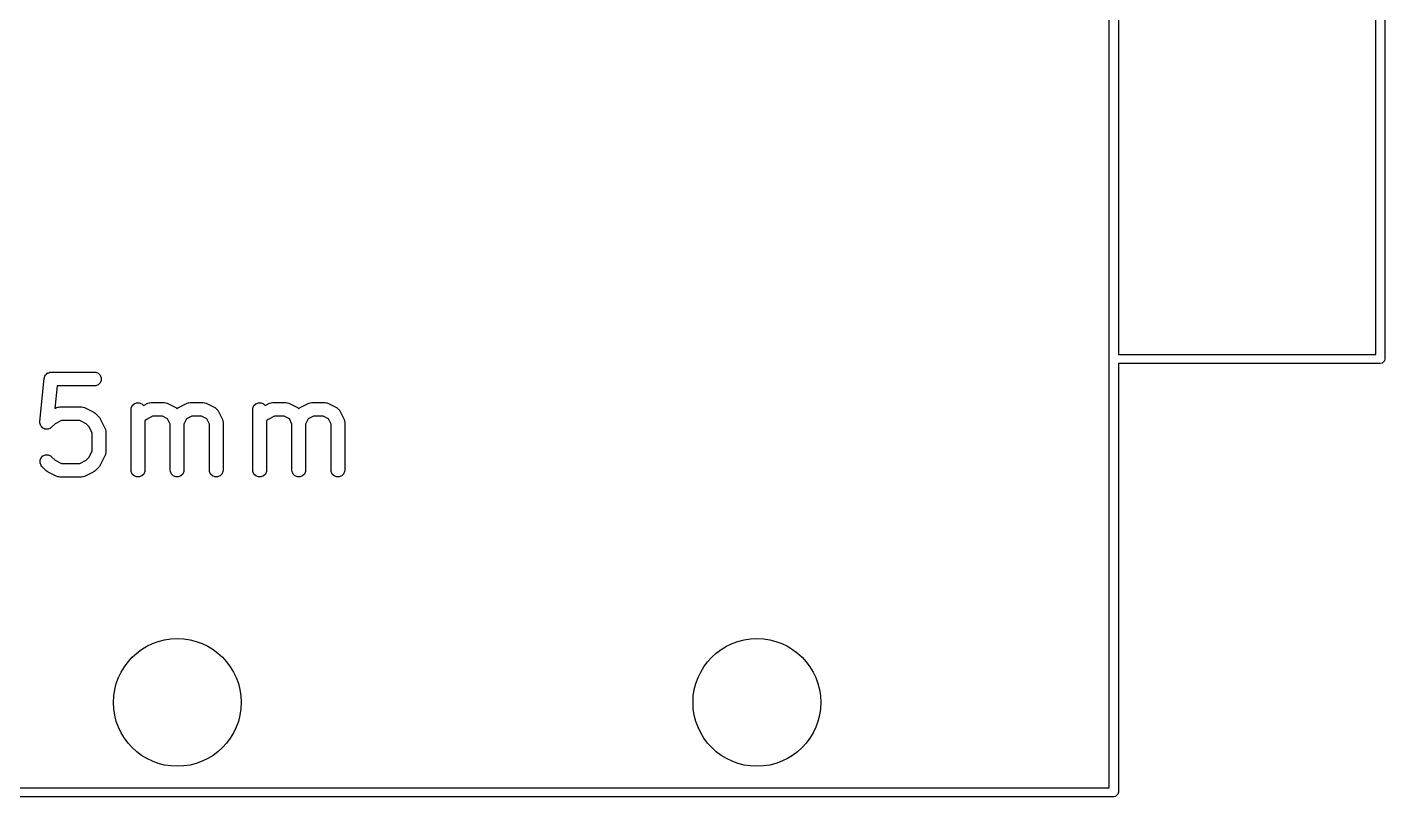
# Model space of a CAD drawing. Extents: x 0.58 to 7.69, y -5.21 to -0.56.
# Drawn here: x 1.04 to 1.625, y -3.623 to -3.291 of the extents above; entities that cross this region are included whole.
import ezdxf

# ---------------------------------------------------------------- set-up
doc = ezdxf.new("R2010")
doc.units = 0
doc.header["$MEASUREMENT"] = 0
doc.layers.add('BLACK', color=7, linetype='CONTINUOUS')

msp = doc.modelspace()

# ---------------------------------------------------------------- linework, layer by layer
at = {"layer": 'BLACK', "linetype": 'CONTINUOUS'}
for p, q in [((1.5063, -3.61949), (1.5063, -2.90689)), ((1.6252, -3.09193), (1.6252, -3.43445)), ((1.51024, -3.0939), (1.51024, -3.43248)), ((1.62126, -3.43248), (1.62126, -3.0939)), ((1.51024, -3.43248), (1.62126, -3.43248)), ((1.62323, -3.43642), (1.51024, -3.43642)), ((1.51024, -3.43642), (1.51024, -3.62146)), ((1.62398, -3.43627), (1.62323, -3.43642)), ((1.62505, -3.4352), (1.62398, -3.43627)), ((1.6252, -3.43445), (1.62505, -3.4352)), ((1.04506, -3.46156), (1.04693, -3.44281)), ((1.04693, -3.44281), (1.04697, -3.4426)), ((1.04697, -3.44253), (1.047, -3.44246)), ((1.04697, -3.4426), (1.04697, -3.44253)), ((1.047, -3.44246), (1.04704, -3.44224)), ((1.04704, -3.44224), (1.04725, -3.44186)), ((1.04725, -3.44186), (1.04741, -3.44146)), ((1.04741, -3.44146), (1.04752, -3.44136)), ((1.04752, -3.44136), (1.04759, -3.44123)), ((1.04759, -3.44123), (1.04792, -3.44095)), ((1.04792, -3.44095), (1.04823, -3.44065)), ((1.04823, -3.44065), (1.04837, -3.44059)), ((1.04837, -3.44059), (1.04848, -3.4405)), ((1.04848, -3.4405), (1.04889, -3.44037)), ((1.04889, -3.44037), (1.04929, -3.44021)), ((1.04929, -3.44021), (1.04951, -3.44019)), ((1.04951, -3.44019), (1.04958, -3.44016)), ((1.04958, -3.44016), (1.04966, -3.44017)), ((1.04966, -3.44017), (1.04987, -3.44015)), ((1.04987, -3.44015), (1.06862, -3.44015)), ((1.06862, -3.44015), (1.06919, -3.44021)), ((1.06919, -3.44021), (1.07026, -3.44065)), ((1.07026, -3.44065), (1.07107, -3.44146)), ((1.07107, -3.44146), (1.07151, -3.44253)), ((1.07151, -3.44253), (1.07151, -3.44368)), ((1.05254, -3.44606), (1.05156, -3.45583)), ((1.06862, -3.44606), (1.05254, -3.44606)), ((1.06919, -3.446), (1.06862, -3.44606)), ((1.07026, -3.44556), (1.06919, -3.446)), ((1.07107, -3.44474), (1.07026, -3.44556)), ((1.07151, -3.44368), (1.07107, -3.44474)), ((1.0523, -3.45546), (1.05284, -3.45525)), ((1.05284, -3.45525), (1.05294, -3.45525)), ((1.05294, -3.45525), (1.05304, -3.45521)), ((1.05304, -3.45521), (1.05362, -3.45515)), ((1.05362, -3.45515), (1.06299, -3.45515)), ((1.06299, -3.45515), (1.06357, -3.45521)), ((1.06357, -3.45521), (1.06367, -3.45525)), ((1.06367, -3.45525), (1.06377, -3.45525)), ((1.06377, -3.45525), (1.06431, -3.45546)), ((1.08447, -3.45565), (1.08491, -3.45459)), ((1.08491, -3.45459), (1.08572, -3.45377)), ((1.08572, -3.45377), (1.08679, -3.45333)), ((1.08679, -3.45333), (1.08794, -3.45333)), ((1.08794, -3.45333), (1.089, -3.45377)), ((1.089, -3.45377), (1.08977, -3.45454)), ((1.08977, -3.45454), (1.09167, -3.45359)), ((1.09167, -3.45359), (1.09221, -3.45338)), ((1.09221, -3.45338), (1.09231, -3.45337)), ((1.09231, -3.45337), (1.09241, -3.45333)), ((1.09241, -3.45333), (1.09299, -3.45327)), ((1.09299, -3.45327), (1.09861, -3.45327)), ((1.09861, -3.45327), (1.09919, -3.45333)), ((1.09919, -3.45333), (1.09929, -3.45337)), ((1.09929, -3.45337), (1.09939, -3.45338)), ((1.09939, -3.45338), (1.09993, -3.45359)), ((1.09993, -3.45359), (1.10368, -3.45546)), ((1.10479, -3.45546), (1.10854, -3.45359)), ((1.10854, -3.45359), (1.10908, -3.45338)), ((1.10908, -3.45338), (1.10919, -3.45337)), ((1.10919, -3.45337), (1.10929, -3.45333)), ((1.10929, -3.45333), (1.10986, -3.45327)), ((1.10986, -3.45327), (1.11549, -3.45327)), ((1.11549, -3.45327), (1.11606, -3.45333)), ((1.11606, -3.45333), (1.11616, -3.45337)), ((1.11616, -3.45337), (1.11627, -3.45338)), ((1.11627, -3.45338), (1.11681, -3.45359)), ((1.11681, -3.45359), (1.12056, -3.45546)), ((1.13696, -3.45565), (1.1374, -3.45459)), ((1.1374, -3.45459), (1.13822, -3.45377)), ((1.13822, -3.45377), (1.13928, -3.45333)), ((1.13928, -3.45333), (1.14043, -3.45333)), ((1.14043, -3.45333), (1.1415, -3.45377)), ((1.1415, -3.45377), (1.14226, -3.45454)), ((1.14226, -3.45454), (1.14416, -3.45359)), ((1.14416, -3.45359), (1.1447, -3.45338)), ((1.1447, -3.45338), (1.14481, -3.45337)), ((1.14481, -3.45337), (1.14491, -3.45333)), ((1.14491, -3.45333), (1.14548, -3.45327)), ((1.14548, -3.45327), (1.15111, -3.45327)), ((1.15111, -3.45327), (1.15168, -3.45333)), ((1.15168, -3.45333), (1.15178, -3.45337)), ((1.15178, -3.45337), (1.15189, -3.45338)), ((1.15189, -3.45338), (1.15243, -3.45359)), ((1.15243, -3.45359), (1.15618, -3.45546)), ((1.15728, -3.45546), (1.16103, -3.45359)), ((1.16103, -3.45359), (1.16157, -3.45338)), ((1.16157, -3.45338), (1.16168, -3.45337)), ((1.16168, -3.45337), (1.16178, -3.45333)), ((1.16178, -3.45333), (1.16235, -3.45327)), ((1.16235, -3.45327), (1.16798, -3.45327)), ((1.16798, -3.45327), (1.16856, -3.45333)), ((1.16856, -3.45333), (1.16865, -3.45337)), ((1.16865, -3.45337), (1.16876, -3.45338)), ((1.16876, -3.45338), (1.1693, -3.45359)), ((1.1693, -3.45359), (1.17305, -3.45546)), ((1.05156, -3.45583), (1.0523, -3.45546)), ((1.05432, -3.46105), (1.05162, -3.4624)), ((1.0623, -3.46105), (1.05432, -3.46105)), ((1.06499, -3.4624), (1.0623, -3.46105)), ((1.06431, -3.45546), (1.06806, -3.45733)), ((1.06806, -3.45733), (1.06831, -3.45749)), ((1.06831, -3.45749), (1.06838, -3.45752)), ((1.06838, -3.45752), (1.06846, -3.45759)), ((1.06846, -3.45759), (1.06855, -3.45764)), ((1.06855, -3.45764), (1.0686, -3.4577)), ((1.0686, -3.4577), (1.06883, -3.45789)), ((1.06883, -3.45789), (1.0707, -3.45976)), ((1.0707, -3.45976), (1.07089, -3.45999)), ((1.07089, -3.45999), (1.07095, -3.46004)), ((1.07095, -3.46004), (1.07101, -3.46013)), ((1.07101, -3.46013), (1.07107, -3.46021)), ((1.07107, -3.46021), (1.0711, -3.46028)), ((1.0711, -3.46028), (1.07126, -3.46053)), ((1.07126, -3.46053), (1.07313, -3.46428)), ((1.08441, -3.45623), (1.08447, -3.45565)), ((1.08441, -3.48247), (1.08441, -3.45623)), ((1.09099, -3.46053), (1.09032, -3.4612)), ((1.09369, -3.45918), (1.09099, -3.46053)), ((1.09792, -3.45918), (1.09369, -3.45918)), ((1.10016, -3.4603), (1.09792, -3.45918)), ((1.10128, -3.46255), (1.10016, -3.4603)), ((1.10368, -3.45546), (1.10378, -3.45552)), ((1.10378, -3.45552), (1.10382, -3.45554)), ((1.10382, -3.45554), (1.10388, -3.45559)), ((1.10388, -3.45559), (1.10417, -3.45577)), ((1.10417, -3.45577), (1.10424, -3.45584)), ((1.10424, -3.45584), (1.1043, -3.45577)), ((1.1043, -3.45577), (1.10459, -3.45559)), ((1.10459, -3.45559), (1.10465, -3.45554)), ((1.10465, -3.45554), (1.10469, -3.45552)), ((1.10469, -3.45552), (1.10479, -3.45546)), ((1.10831, -3.4603), (1.10719, -3.46255)), ((1.11056, -3.45918), (1.10831, -3.4603)), ((1.11479, -3.45918), (1.11056, -3.45918)), ((1.11703, -3.4603), (1.11479, -3.45918)), ((1.11816, -3.46255), (1.11703, -3.4603)), ((1.12056, -3.45546), (1.12065, -3.45552)), ((1.12065, -3.45552), (1.1207, -3.45554)), ((1.1207, -3.45554), (1.12075, -3.45559)), ((1.12075, -3.45559), (1.12105, -3.45577)), ((1.12105, -3.45577), (1.12129, -3.45605)), ((1.12129, -3.45605), (1.12157, -3.45629)), ((1.12157, -3.45629), (1.12175, -3.45658)), ((1.12175, -3.45658), (1.1218, -3.45664)), ((1.1218, -3.45664), (1.12182, -3.45668)), ((1.12182, -3.45668), (1.12188, -3.45678)), ((1.12188, -3.45678), (1.12375, -3.46053)), ((1.12375, -3.46053), (1.12396, -3.46107)), ((1.12396, -3.46107), (1.12397, -3.46118)), ((1.1369, -3.45623), (1.13696, -3.45565)), ((1.1369, -3.48247), (1.1369, -3.45623)), ((1.14348, -3.46053), (1.14281, -3.4612)), ((1.14618, -3.45918), (1.14348, -3.46053)), ((1.15041, -3.45918), (1.14618, -3.45918)), ((1.15265, -3.4603), (1.15041, -3.45918)), ((1.15378, -3.46255), (1.15265, -3.4603)), ((1.15618, -3.45546), (1.15627, -3.45552)), ((1.15627, -3.45552), (1.15632, -3.45554)), ((1.15632, -3.45554), (1.15637, -3.45559)), ((1.15637, -3.45559), (1.15667, -3.45577)), ((1.15667, -3.45577), (1.15673, -3.45584)), ((1.15673, -3.45584), (1.15679, -3.45577)), ((1.15679, -3.45577), (1.15709, -3.45559)), ((1.15709, -3.45559), (1.15714, -3.45554)), ((1.15714, -3.45554), (1.15719, -3.45552)), ((1.15719, -3.45552), (1.15728, -3.45546)), ((1.16081, -3.4603), (1.15968, -3.46255)), ((1.16305, -3.45918), (1.16081, -3.4603)), ((1.16728, -3.45918), (1.16305, -3.45918)), ((1.16953, -3.4603), (1.16728, -3.45918)), ((1.17065, -3.46255), (1.16953, -3.4603)), ((1.17305, -3.45546), (1.17315, -3.45552)), ((1.17315, -3.45552), (1.17319, -3.45554)), ((1.17319, -3.45554), (1.17325, -3.45559)), ((1.17325, -3.45559), (1.17354, -3.45577)), ((1.17354, -3.45577), (1.17378, -3.45605)), ((1.17378, -3.45605), (1.17406, -3.45629)), ((1.17406, -3.45629), (1.17424, -3.45658)), ((1.17424, -3.45658), (1.17429, -3.45664)), ((1.17429, -3.45664), (1.17431, -3.45668)), ((1.17431, -3.45668), (1.17437, -3.45678)), ((1.17437, -3.45678), (1.17624, -3.46053)), ((1.17624, -3.46053), (1.17645, -3.46107)), ((1.17645, -3.46107), (1.17646, -3.46118)), ((1.04506, -3.46214), (1.04506, -3.46156)), ((1.0451, -3.46228), (1.04506, -3.46214)), ((1.0451, -3.46243), (1.0451, -3.46228)), ((1.04526, -3.46283), (1.0451, -3.46243)), ((1.04539, -3.46324), (1.04526, -3.46283)), ((1.04548, -3.46335), (1.04539, -3.46324)), ((1.04554, -3.46349), (1.04548, -3.46335)), ((1.04584, -3.4638), (1.04554, -3.46349)), ((1.04612, -3.46413), (1.04584, -3.4638)), ((1.04625, -3.4642), (1.04612, -3.46413)), ((1.04635, -3.46431), (1.04625, -3.4642)), ((1.04675, -3.46447), (1.04635, -3.46431)), ((1.04713, -3.46468), (1.04675, -3.46447)), ((1.04728, -3.46469), (1.04713, -3.46468)), ((1.04742, -3.46475), (1.04728, -3.46469)), ((1.04785, -3.46475), (1.04742, -3.46475)), ((1.04828, -3.46479), (1.04785, -3.46475)), ((1.04842, -3.46475), (1.04828, -3.46479)), ((1.04857, -3.46475), (1.04842, -3.46475)), ((1.04897, -3.46458), (1.04857, -3.46475)), ((1.04938, -3.46446), (1.04897, -3.46458)), ((1.0495, -3.46436), (1.04938, -3.46446)), ((1.04963, -3.46431), (1.0495, -3.46436)), ((1.05008, -3.46394), (1.04963, -3.46431)), ((1.05162, -3.4624), (1.05008, -3.46394)), ((1.06619, -3.4636), (1.06499, -3.4624)), ((1.06754, -3.4663), (1.06619, -3.4636)), ((1.06754, -3.47428), (1.06754, -3.4663)), ((1.07313, -3.46428), (1.07334, -3.46482)), ((1.07334, -3.46482), (1.07335, -3.46493)), ((1.07335, -3.46493), (1.07339, -3.46502)), ((1.07339, -3.46502), (1.07344, -3.4656)), ((1.07344, -3.4656), (1.07344, -3.47497)), ((1.09032, -3.4612), (1.09032, -3.48247)), ((1.10128, -3.48247), (1.10128, -3.46255)), ((1.10719, -3.46255), (1.10719, -3.48247)), ((1.11816, -3.48247), (1.11816, -3.46255)), ((1.12397, -3.46118), (1.12401, -3.46127)), ((1.12401, -3.46127), (1.12406, -3.46185)), ((1.12406, -3.46185), (1.12406, -3.48247)), ((1.14281, -3.4612), (1.14281, -3.48247)), ((1.15378, -3.48247), (1.15378, -3.46255)), ((1.15968, -3.46255), (1.15968, -3.48247)), ((1.17065, -3.48247), (1.17065, -3.46255)), ((1.17646, -3.46118), (1.1765, -3.46127)), ((1.1765, -3.46127), (1.17656, -3.46185)), ((1.17656, -3.46185), (1.17656, -3.48247)), ((1.0451, -3.47815), (1.04554, -3.47708)), ((1.0451, -3.4793), (1.0451, -3.47815)), ((1.04554, -3.47708), (1.04635, -3.47627)), ((1.04635, -3.47627), (1.04742, -3.47583)), ((1.04742, -3.47583), (1.04857, -3.47583)), ((1.04857, -3.47583), (1.04963, -3.47627)), ((1.04963, -3.47627), (1.05008, -3.47664)), ((1.05008, -3.47664), (1.05162, -3.47817)), ((1.05162, -3.47817), (1.05432, -3.47952)), ((1.0623, -3.47952), (1.06499, -3.47817)), ((1.06499, -3.47817), (1.06619, -3.47697)), ((1.06619, -3.47697), (1.06754, -3.47428)), ((1.07313, -3.47629), (1.07126, -3.48004)), ((1.07334, -3.47575), (1.07313, -3.47629)), ((1.07335, -3.47565), (1.07334, -3.47575)), ((1.07339, -3.47555), (1.07335, -3.47565)), ((1.07344, -3.47497), (1.07339, -3.47555)), ((1.04554, -3.48036), (1.0451, -3.4793)), ((1.04591, -3.48081), (1.04554, -3.48036)), ((1.04778, -3.48269), (1.04591, -3.48081)), ((1.04801, -3.48287), (1.04778, -3.48269)), ((1.04806, -3.48293), (1.04801, -3.48287)), ((1.04815, -3.48299), (1.04806, -3.48293)), ((1.04823, -3.48305), (1.04815, -3.48299)), ((1.0483, -3.48308), (1.04823, -3.48305)), ((1.04855, -3.48324), (1.0483, -3.48308)), ((1.0523, -3.48511), (1.04855, -3.48324)), ((1.05432, -3.47952), (1.0623, -3.47952)), ((1.06806, -3.48324), (1.06431, -3.48511)), ((1.06831, -3.48308), (1.06806, -3.48324)), ((1.06838, -3.48305), (1.06831, -3.48308)), ((1.06846, -3.48299), (1.06838, -3.48305)), ((1.06855, -3.48293), (1.06846, -3.48299)), ((1.0686, -3.48287), (1.06855, -3.48293)), ((1.06883, -3.48269), (1.0686, -3.48287)), ((1.0707, -3.48081), (1.06883, -3.48269)), ((1.07089, -3.48059), (1.0707, -3.48081)), ((1.07095, -3.48053), (1.07089, -3.48059)), ((1.07101, -3.48045), (1.07095, -3.48053)), ((1.07107, -3.48036), (1.07101, -3.48045)), ((1.0711, -3.48029), (1.07107, -3.48036)), ((1.07126, -3.48004), (1.0711, -3.48029)), ((1.08447, -3.48305), (1.08441, -3.48247)), ((1.08491, -3.48411), (1.08447, -3.48305)), ((1.08572, -3.48493), (1.08491, -3.48411)), ((1.08982, -3.48411), (1.089, -3.48493)), ((1.09026, -3.48305), (1.08982, -3.48411)), ((1.09032, -3.48247), (1.09026, -3.48305)), ((1.10134, -3.48305), (1.10128, -3.48247)), ((1.10178, -3.48411), (1.10134, -3.48305)), ((1.1026, -3.48493), (1.10178, -3.48411)), ((1.10669, -3.48411), (1.10588, -3.48493)), ((1.10713, -3.48305), (1.10669, -3.48411)), ((1.10719, -3.48247), (1.10713, -3.48305)), ((1.11821, -3.48305), (1.11816, -3.48247)), ((1.11865, -3.48411), (1.11821, -3.48305)), ((1.11947, -3.48493), (1.11865, -3.48411)), ((1.12356, -3.48411), (1.12275, -3.48493)), ((1.12401, -3.48305), (1.12356, -3.48411)), ((1.12406, -3.48247), (1.12401, -3.48305)), ((1.13696, -3.48305), (1.1369, -3.48247)), ((1.1374, -3.48411), (1.13696, -3.48305)), ((1.13822, -3.48493), (1.1374, -3.48411)), ((1.14231, -3.48411), (1.1415, -3.48493)), ((1.14275, -3.48305), (1.14231, -3.48411)), ((1.14281, -3.48247), (1.14275, -3.48305)), ((1.15383, -3.48305), (1.15378, -3.48247)), ((1.15428, -3.48411), (1.15383, -3.48305)), ((1.15509, -3.48493), (1.15428, -3.48411)), ((1.15919, -3.48411), (1.15837, -3.48493)), ((1.15963, -3.48305), (1.15919, -3.48411)), ((1.15968, -3.48247), (1.15963, -3.48305)), ((1.17071, -3.48305), (1.17065, -3.48247)), ((1.17115, -3.48411), (1.17071, -3.48305)), ((1.17196, -3.48493), (1.17115, -3.48411)), ((1.17606, -3.48411), (1.17524, -3.48493)), ((1.1765, -3.48305), (1.17606, -3.48411)), ((1.17656, -3.48247), (1.1765, -3.48305)), ((1.05284, -3.48532), (1.0523, -3.48511)), ((1.05294, -3.48533), (1.05284, -3.48532)), ((1.05304, -3.48537), (1.05294, -3.48533)), ((1.05362, -3.48543), (1.05304, -3.48537)), ((1.06299, -3.48543), (1.05362, -3.48543)), ((1.06357, -3.48537), (1.06299, -3.48543)), ((1.06367, -3.48533), (1.06357, -3.48537)), ((1.06377, -3.48532), (1.06367, -3.48533)), ((1.06431, -3.48511), (1.06377, -3.48532)), ((1.08679, -3.48537), (1.08572, -3.48493)), ((1.08794, -3.48537), (1.08679, -3.48537)), ((1.089, -3.48493), (1.08794, -3.48537)), ((1.10366, -3.48537), (1.1026, -3.48493)), ((1.10481, -3.48537), (1.10366, -3.48537)), ((1.10588, -3.48493), (1.10481, -3.48537)), ((1.12053, -3.48537), (1.11947, -3.48493)), ((1.12169, -3.48537), (1.12053, -3.48537)), ((1.12275, -3.48493), (1.12169, -3.48537)), ((1.13928, -3.48537), (1.13822, -3.48493)), ((1.14043, -3.48537), (1.13928, -3.48537)), ((1.1415, -3.48493), (1.14043, -3.48537)), ((1.15615, -3.48537), (1.15509, -3.48493)), ((1.15731, -3.48537), (1.15615, -3.48537)), ((1.15837, -3.48493), (1.15731, -3.48537)), ((1.17303, -3.48537), (1.17196, -3.48493)), ((1.17418, -3.48537), (1.17303, -3.48537)), ((1.17524, -3.48493), (1.17418, -3.48537)), ((1.50827, -3.62343), (0.69685, -3.62343)), ((0.69882, -3.61949), (1.5063, -3.61949)), ((1.50902, -3.62328), (1.50827, -3.62343)), ((1.51009, -3.62221), (1.50902, -3.62328)), ((1.51024, -3.62146), (1.51009, -3.62221))]:
    msp.add_line(p, q, dxfattribs=at)
at = {"layer": 'BLACK'}
for centre in [(1.10433, -3.58268), (1.35433, -3.58268)]:
    msp.add_circle(centre, 0.02756, dxfattribs=at)

doc.saveas('drawing.dxf')
